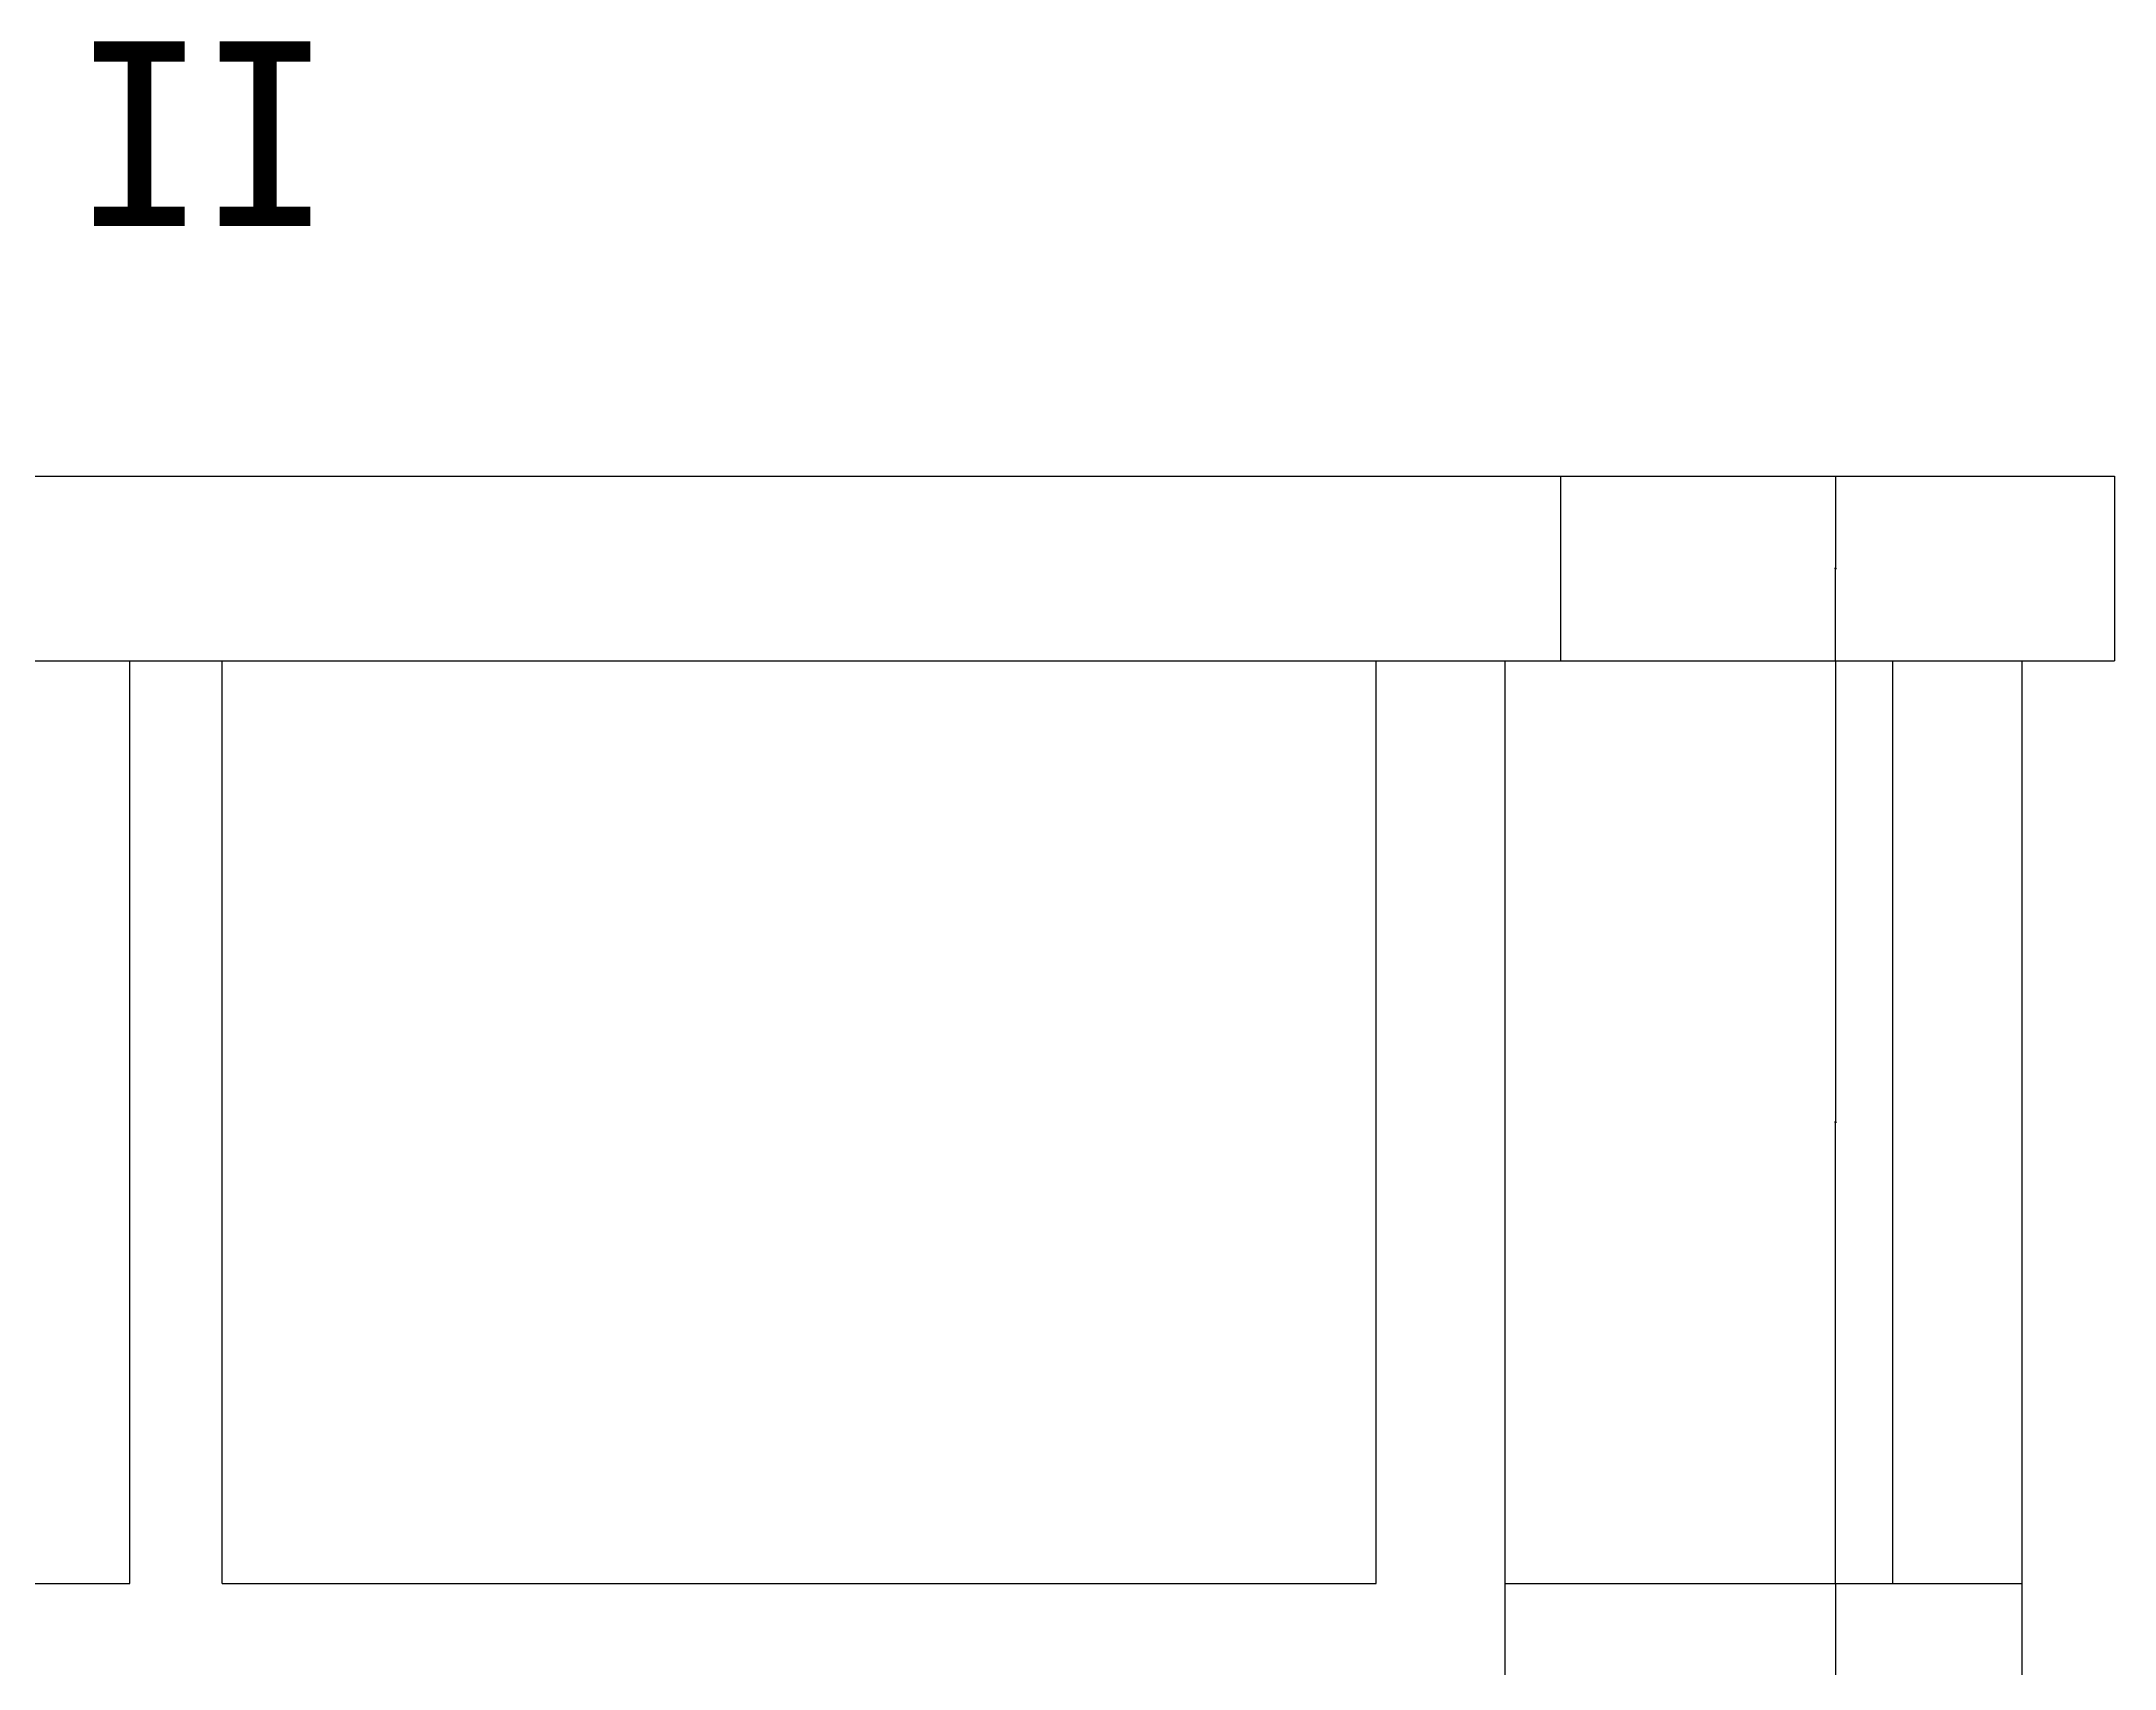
# Model space of a CAD drawing. Header units: metres. Extents: x -3162 to 6352, y -3306 to 1625.
# Drawn here: x 13 to 1136, y -348 to 534 of the extents above; entities that cross this region are included whole.
import ezdxf

# ---------------------------------------------------------------- set-up
doc = ezdxf.new("R2010")
doc.units = ezdxf.units.M
for name, color, linetype in [('E_WALL', 255, 'Continuous'), ('LM', 141, 'Continuous'), ('PUB_DIM', 3, 'Continuous')]:
    doc.layers.add(name, color=color, linetype=linetype)
doc.dimstyles.get("Standard").update_dxf_attribs({"dimtxt": 2.5, "dimasz": 2.5, "dimexe": 1.25, "dimexo": 0.625, "dimtad": 1, "dimcen": 2.5, "dimazin": 3, "dimtfac": 1, "dimtmove": 0, "dimatfit": 3})

# ---------------------------------------------------------------- blocks, each defined once
blk = doc.blocks.new('*D2')
for p, q in [((985.1, 298.47), (985.1, 248.47)), ((984.85, 248.47), (984.6, 248.47)), ((985.1, 198.47), (985.1, 248.47)), ((985.1, 248.47), (985.1, 248.47)), ((985.35, 248.47), (985.6, 248.47))]:
    blk.add_line(p, q)
at = {"layer": 'Defpoints'}
for p in [(985.1, 298.47), (985.1, 248.47), (985.1, 198.47)]:
    blk.add_point(p, dxfattribs=at)
at = {"layer": 'PUB_DIM', "insert": (985.1, 249.595), "char_height": 1, "attachment_point": 5}
blk.add_mtext('0', dxfattribs=at)
blk = doc.blocks.new('*D3')
for p, q in [((985.1, -301.53), (985.1, -1051.53)), ((984.85, -1051.53), (984.6, -1051.53)), ((985.1, -1801.53), (985.1, -1051.53)), ((985.1, -1051.53), (985.1, -1051.53)), ((985.35, -1051.53), (985.6, -1051.53))]:
    blk.add_line(p, q)
at = {"layer": 'Defpoints'}
for p in [(985.1, -301.53), (985.1, -1051.53), (985.1, -1801.53)]:
    blk.add_point(p, dxfattribs=at)
at = {"layer": 'PUB_DIM', "insert": (985.1, -1050.405), "char_height": 1, "attachment_point": 5}
blk.add_mtext('0', dxfattribs=at)
blk = doc.blocks.new('*D16')
for p, q in [((985.1, 198.47), (985.1, -51.53)), ((984.85, -51.53), (984.6, -51.53)), ((985.1, -301.53), (985.1, -51.53)), ((985.1, -51.53), (985.1, -51.53)), ((985.35, -51.53), (985.6, -51.53))]:
    blk.add_line(p, q)
at = {"layer": 'Defpoints'}
for p in [(985.1, 198.47), (985.1, -51.53), (985.1, -301.53)]:
    blk.add_point(p, dxfattribs=at)
at = {"layer": 'PUB_DIM', "insert": (985.1, -50.405), "char_height": 1, "attachment_point": 5}
blk.add_mtext('0', dxfattribs=at)

msp = doc.modelspace()

# ---------------------------------------------------------------- linework, layer by layer
at = {"layer": 'E_WALL'}
for p, q in [((-963.76, 298.47), (1136.24, 298.47)), ((836.24, 298.47), (836.24, 198.47)), ((1136.24, 298.47), (1136.24, 198.47)), ((-963.76, 198.47), (1136.24, 198.47)), ((1086.24, -1801.53), (1086.24, 198.47))]:
    msp.add_line(p, q, dxfattribs=at)
at = {"layer": 'LM'}
for p, q in [((61.24, -301.53), (61.24, 198.47)), ((111.24, -301.53), (111.24, 198.47)), ((736.24, -301.53), (736.24, 198.47)), ((806.24, -1801.53), (806.24, 198.47)), ((1016.24, -301.53), (1016.24, 198.47)), ((-568.76, -301.53), (61.24, -301.53)), ((111.24, -301.53), (736.24, -301.53)), ((806.24, -301.53), (1086.24, -301.53))]:
    msp.add_line(p, q, dxfattribs=at)

# ---------------------------------------------------------------- texts
at = {"layer": 'PUB_DIM'}
msp.add_text('II', height=100, dxfattribs=at).set_placement((32.42, 434.03))

# ---------------------------------------------------------------- dimensions: what is measured, and where the dimension line sits
for base, p1, p2, picture, middle in [((985.1, 248.47), (985.1, 198.47), (985.1, 298.47), '*D2', (985.1, 249.595)), ((985.1, -51.53), (985.1, 198.47), (985.1, -301.53), '*D16', (985.1, -50.405)), ((985.1, -1051.53), (985.1, -301.53), (985.1, -1801.53), '*D3', (985.1, -1050.405))]:
    dim = msp.add_linear_dim(base=base, p1=p1, p2=p2, dimstyle='Standard', dxfattribs=at)
    dim.commit()
    dim.dimension.update_dxf_attribs({"geometry": picture, "text_midpoint": middle})

doc.saveas('drawing.dxf')
